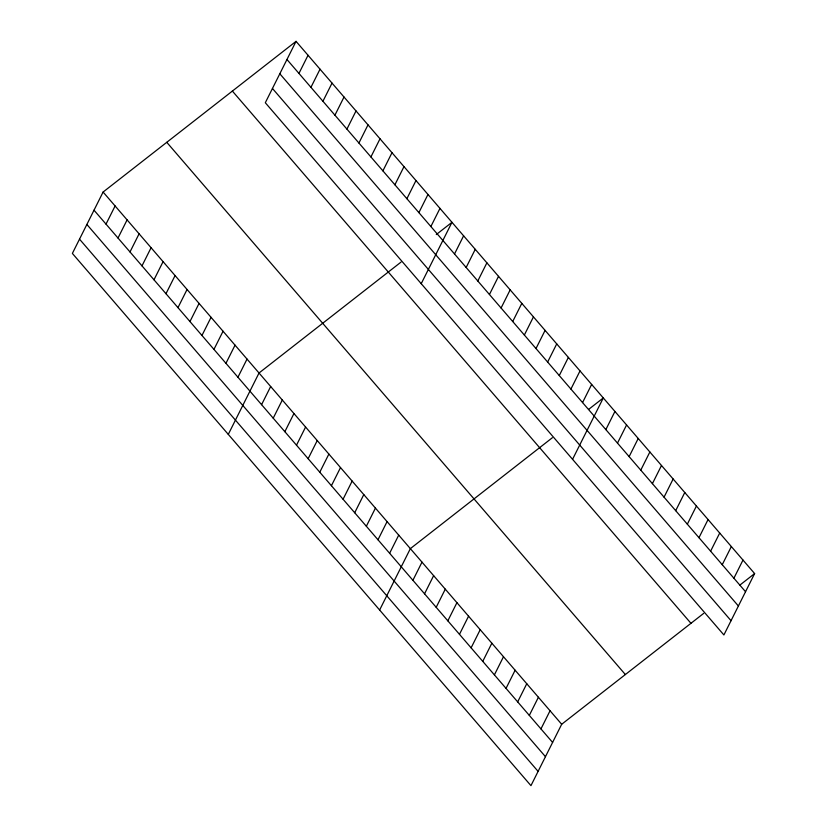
<?xml version="1.0" encoding="UTF-8"?>
<svg xmlns="http://www.w3.org/2000/svg" width="827" height="827" viewBox="0 0 827 827"><rect width="100%" height="100%" fill="white"/><g stroke="black" fill="none" stroke-linecap="round" stroke-linejoin="round"><path stroke-width="1.24" d="M296.045 41.35L265.312 102.734L723.894 634.96L754.627 573.576L296.045 41.35L103.106 192.04L72.373 253.424L530.955 785.65L561.688 724.266L703.694 613.365M106.011 224.117L115.108 205.964M118.013 238.031L127.1 219.879M130.004 251.956L139.091 233.803M141.996 265.87L151.083 247.718M153.987 279.795L163.074 261.642M165.979 293.709L175.076 275.556M177.981 307.634L187.067 289.481M298.95 73.417L308.037 55.275M189.972 321.548L199.059 303.395M310.942 87.342L320.028 69.189M201.964 335.473L211.05 317.32M322.933 101.266L332.03 83.114M213.955 349.387L223.052 331.234M334.935 115.18L344.022 97.028M225.947 363.311L235.044 345.159M346.927 129.105L356.013 110.952M237.949 377.226L247.035 359.083M358.918 143.019L368.005 124.867M228.293 434.382L259.027 372.998L401.033 262.087M370.909 156.944L380.007 138.791M261.58 404.661L270.667 386.509M382.901 170.858L391.998 152.706M273.22 418.173L282.307 400.02M394.903 184.783L403.989 166.63M284.86 431.684L293.947 413.531M406.894 198.697L415.981 180.544M296.5 445.195L305.587 427.042M418.886 212.622L427.972 194.469M308.14 458.706L317.237 440.553M430.877 226.536L439.974 208.383M319.78 472.217L328.877 454.064M421.222 283.692L451.966 222.308L436.294 234.548M331.42 485.718L340.517 467.575M454.519 253.972L463.606 235.819M343.071 499.229L352.157 481.076M466.159 267.483L475.246 249.33M354.711 512.74L363.797 494.587M477.799 280.994L486.886 262.841M366.351 526.251L375.437 508.098M489.439 294.505L498.526 276.352M377.991 539.762L387.077 521.61M501.079 308.016L510.166 289.863M389.631 553.273L398.717 535.121M512.719 321.517L521.806 303.375M379.624 610.016L410.357 548.632L552.364 437.721M524.359 335.028L533.446 316.875M412.911 580.296L421.997 562.143M535.999 348.539L545.086 330.387M424.551 593.807L433.637 575.654M547.639 362.05L556.736 343.898M436.191 607.318L445.277 589.165M559.279 375.561L568.376 357.409M447.831 620.829L456.928 602.676M570.919 389.072L580.016 370.92M459.471 634.34L468.568 616.187M582.559 402.584L591.656 384.431M471.111 647.851L480.208 629.698M572.553 459.326L603.297 397.942L588.607 409.417M482.761 661.362L491.848 643.21M605.85 429.606L614.937 411.453M494.401 674.873L503.488 656.721M617.49 443.117L626.577 424.964M506.041 688.374L515.128 670.232M629.13 456.628L638.217 438.475M517.681 701.885L526.768 683.733M640.77 470.139L649.857 451.987M529.321 715.396L538.408 697.244M652.41 483.65L661.497 465.498M540.961 728.907L550.048 710.755M664.05 497.161L673.137 479.009M675.69 510.672L684.777 492.52M687.33 524.173L696.427 506.031M698.97 537.684L708.067 519.532M710.61 551.196L719.707 533.043M722.25 564.707L731.347 546.554M733.9 578.218L742.987 560.065M739.938 585.051L754.627 573.576M286.959 59.503L745.54 591.729M279.815 73.768L738.397 605.995M272.455 88.468L731.037 620.695M232.377 91.073L690.958 623.31M166.775 142.316L625.357 674.543M103.106 192.04L561.688 724.266M94.02 210.192L552.601 742.419M86.876 224.458L545.458 756.684M79.516 239.158L538.098 771.384"/></g></svg>
